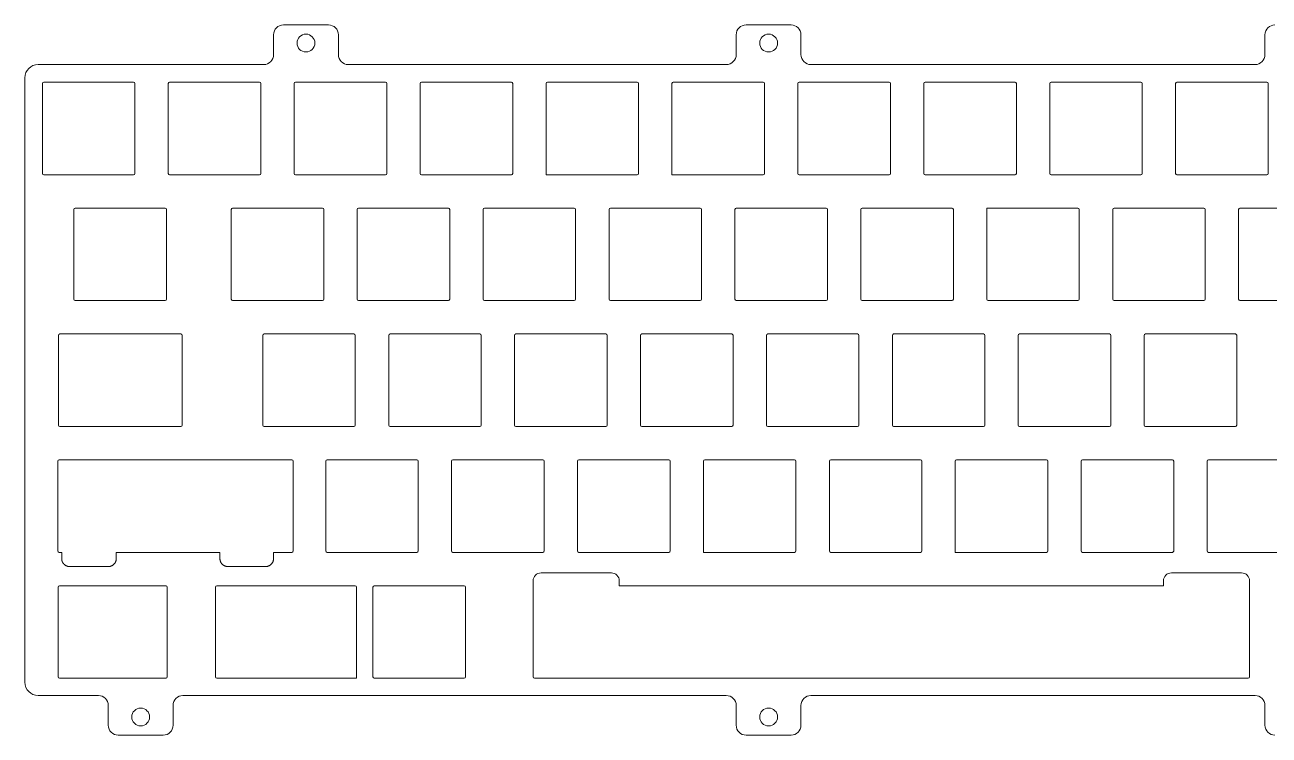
# Model space of a CAD drawing. Header units: millimetres. Extents: x 0 to 440, y 4 to 112.
# Drawn here: x 0 to 188.2, y 4.4 to 111.9 of the extents above; entities that cross this region are included whole.
import ezdxf

# ---------------------------------------------------------------- set-up
doc = ezdxf.new("R2010")
doc.units = ezdxf.units.MM
doc.layers.add('1', color=7, linetype='Continuous', lineweight=18)

msp = doc.modelspace()

# ---------------------------------------------------------------- linework, layer by layer
at = {"layer": '1', "linetype": 'Continuous', "lineweight": 5}
for p, q in [((45.93, 111.92), (39.13, 111.92)), ((45.93, 111.92), (39.13, 111.92)), ((39.13, 111.92), (39.13, 111.92)), ((45.93, 111.92), (45.93, 111.92)), ((115.92, 111.92), (109.12, 111.92)), ((115.92, 111.92), (109.12, 111.92)), ((109.12, 111.92), (109.12, 111.92)), ((115.92, 111.92), (115.92, 111.92)), ((37.63, 110.42), (37.63, 107.42)), ((37.63, 110.42), (37.63, 107.42)), ((37.63, 110.42), (37.63, 110.42)), ((47.43, 107.42), (47.43, 110.42)), ((47.43, 107.42), (47.43, 110.42)), ((47.43, 110.42), (47.43, 110.42)), ((107.62, 110.42), (107.62, 107.42)), ((107.62, 110.42), (107.62, 107.42)), ((107.62, 110.42), (107.62, 110.42)), ((117.42, 107.42), (117.42, 110.42)), ((117.42, 107.42), (117.42, 110.42)), ((117.42, 110.42), (117.42, 110.42)), ((187.62, 110.42), (187.62, 107.42)), ((187.62, 110.42), (187.62, 107.42)), ((187.62, 110.42), (187.62, 110.42)), ((37.63, 107.42), (37.63, 107.42)), ((47.43, 107.42), (47.43, 107.42)), ((107.62, 107.42), (107.62, 107.42)), ((117.42, 107.42), (117.42, 107.42)), ((187.62, 107.42), (187.62, 107.42)), ((36.13, 105.92), (2, 105.92)), ((36.13, 105.92), (2, 105.92)), ((2, 105.92), (2, 105.92)), ((36.13, 105.92), (36.13, 105.92)), ((106.12, 105.92), (48.93, 105.92)), ((106.12, 105.92), (48.93, 105.92)), ((48.93, 105.92), (48.93, 105.92)), ((106.12, 105.92), (106.12, 105.92)), ((186.12, 105.92), (118.92, 105.92)), ((186.12, 105.92), (118.92, 105.92)), ((118.92, 105.92), (118.92, 105.92)), ((186.12, 105.92), (186.12, 105.92)), ((0, 103.92), (0, 12.42)), ((0, 103.92), (0, 12.42)), ((0, 103.92), (0, 103.92)), ((2.65, 103.04), (2.65, 89.44)), ((2.65, 103.04), (2.65, 89.44)), ((2.65, 103.04), (2.65, 103.04)), ((2.85, 103.24), (2.85, 103.24)), ((16.45, 103.24), (16.45, 103.24)), ((16.65, 103.04), (16.65, 89.44)), ((16.65, 103.04), (16.65, 89.44)), ((16.65, 103.04), (16.65, 103.04)), ((21.7, 103.04), (21.7, 89.44)), ((21.7, 103.04), (21.7, 89.44)), ((21.7, 103.04), (21.7, 103.04)), ((21.9, 103.24), (21.9, 103.24)), ((35.5, 103.24), (35.5, 103.24)), ((35.7, 103.04), (35.7, 89.44)), ((35.7, 103.04), (35.7, 89.44)), ((35.7, 103.04), (35.7, 103.04)), ((40.75, 103.04), (40.75, 89.44)), ((40.75, 103.04), (40.75, 89.44)), ((40.75, 103.04), (40.75, 103.04)), ((40.95, 103.24), (40.95, 103.24)), ((54.55, 103.24), (54.55, 103.24)), ((54.75, 103.04), (54.75, 89.44)), ((54.75, 103.04), (54.75, 89.44)), ((54.75, 103.04), (54.75, 103.04)), ((59.8, 103.04), (59.8, 89.44)), ((59.8, 103.04), (59.8, 89.44)), ((59.8, 103.04), (59.8, 103.04)), ((60, 103.24), (60, 103.24)), ((73.6, 103.24), (73.6, 103.24)), ((73.8, 103.04), (73.8, 89.44)), ((73.8, 103.04), (73.8, 89.44)), ((73.8, 103.04), (73.8, 103.04)), ((78.85, 103.04), (78.85, 89.24)), ((78.85, 103.04), (78.85, 89.24)), ((78.85, 103.04), (78.85, 103.04)), ((79.05, 103.24), (79.05, 103.24)), ((92.65, 103.24), (92.65, 103.24)), ((92.85, 103.04), (92.85, 89.44)), ((92.85, 103.04), (92.85, 89.44)), ((92.85, 103.04), (92.85, 103.04)), ((97.9, 103.04), (97.9, 89.24)), ((97.9, 103.04), (97.9, 89.24)), ((97.9, 103.04), (97.9, 103.04)), ((98.1, 103.24), (98.1, 103.24)), ((111.7, 103.24), (111.7, 103.24)), ((111.9, 103.04), (111.9, 89.44)), ((111.9, 103.04), (111.9, 89.44)), ((111.9, 103.04), (111.9, 103.04)), ((116.95, 103.04), (116.95, 89.44)), ((116.95, 103.04), (116.95, 89.44)), ((116.95, 103.04), (116.95, 103.04)), ((117.15, 103.24), (117.15, 103.24)), ((130.75, 103.24), (130.75, 103.24)), ((130.95, 103.04), (130.95, 89.44)), ((130.95, 103.04), (130.95, 89.44)), ((130.95, 103.04), (130.95, 103.04)), ((136, 103.04), (136, 89.44)), ((136, 103.04), (136, 89.44)), ((136, 103.04), (136, 103.04)), ((136.2, 103.24), (136.2, 103.24)), ((149.8, 103.24), (149.8, 103.24)), ((150, 103.04), (150, 89.44)), ((150, 103.04), (150, 89.44)), ((150, 103.04), (150, 103.04)), ((155.05, 103.04), (155.05, 89.44)), ((155.05, 103.04), (155.05, 89.44)), ((155.05, 103.04), (155.05, 103.04)), ((155.25, 103.24), (155.25, 103.24)), ((168.85, 103.24), (168.85, 103.24)), ((169.05, 103.04), (169.05, 89.44)), ((169.05, 103.04), (169.05, 89.44)), ((169.05, 103.04), (169.05, 103.04)), ((174.1, 103.04), (174.1, 89.44)), ((174.1, 103.04), (174.1, 89.44)), ((174.1, 103.04), (174.1, 103.04)), ((174.3, 103.24), (174.3, 103.24)), ((187.9, 103.24), (187.9, 103.24)), ((188.1, 103.04), (188.1, 89.44)), ((188.1, 103.04), (188.1, 89.44)), ((188.1, 103.04), (188.1, 103.04)), ((2.65, 89.44), (2.65, 89.44)), ((2.85, 89.24), (2.85, 89.24)), ((16.45, 89.24), (16.45, 89.24)), ((16.65, 89.44), (16.65, 89.44)), ((21.7, 89.44), (21.7, 89.44)), ((21.9, 89.24), (21.9, 89.24)), ((35.5, 89.24), (35.5, 89.24)), ((35.7, 89.44), (35.7, 89.44)), ((40.75, 89.44), (40.75, 89.44)), ((40.95, 89.24), (40.95, 89.24)), ((54.55, 89.24), (54.55, 89.24)), ((54.75, 89.44), (54.75, 89.44)), ((59.8, 89.44), (59.8, 89.44)), ((60, 89.24), (60, 89.24)), ((73.6, 89.24), (73.6, 89.24)), ((73.8, 89.44), (73.8, 89.44)), ((78.85, 89.24), (78.85, 89.24)), ((92.65, 89.24), (92.65, 89.24)), ((92.85, 89.44), (92.85, 89.44)), ((97.9, 89.24), (97.9, 89.24)), ((111.7, 89.24), (111.7, 89.24)), ((111.9, 89.44), (111.9, 89.44)), ((116.95, 89.44), (116.95, 89.44)), ((117.15, 89.24), (117.15, 89.24)), ((130.75, 89.24), (130.75, 89.24)), ((130.95, 89.44), (130.95, 89.44)), ((136, 89.44), (136, 89.44)), ((136.2, 89.24), (136.2, 89.24)), ((149.8, 89.24), (149.8, 89.24)), ((150, 89.44), (150, 89.44)), ((155.05, 89.44), (155.05, 89.44)), ((155.25, 89.24), (155.25, 89.24)), ((168.85, 89.24), (168.85, 89.24)), ((169.05, 89.44), (169.05, 89.44)), ((174.1, 89.44), (174.1, 89.44)), ((174.3, 89.24), (174.3, 89.24)), ((187.9, 89.24), (187.9, 89.24)), ((188.1, 89.44), (188.1, 89.44)), ((7.41, 83.99), (7.41, 70.39)), ((7.41, 83.99), (7.41, 70.39)), ((7.41, 83.99), (7.41, 83.99)), ((7.61, 84.19), (7.61, 84.19)), ((21.21, 84.19), (21.21, 84.19)), ((21.41, 83.99), (21.41, 70.39)), ((21.41, 83.99), (21.41, 70.39)), ((21.41, 83.99), (21.41, 83.99)), ((31.23, 83.99), (31.23, 70.39)), ((31.23, 83.99), (31.23, 70.39)), ((31.23, 83.99), (31.23, 83.99)), ((31.43, 84.19), (31.43, 84.19)), ((45.02, 84.19), (45.02, 84.19)), ((45.22, 83.99), (45.22, 70.39)), ((45.22, 83.99), (45.22, 70.39)), ((45.22, 83.99), (45.22, 83.99)), ((50.28, 83.99), (50.28, 70.39)), ((50.28, 83.99), (50.28, 70.39)), ((50.28, 83.99), (50.28, 83.99)), ((50.48, 84.19), (50.48, 84.19)), ((64.07, 84.19), (64.07, 84.19)), ((64.27, 83.99), (64.27, 70.39)), ((64.27, 83.99), (64.27, 70.39)), ((64.27, 83.99), (64.27, 83.99)), ((69.33, 83.99), (69.33, 70.39)), ((69.33, 83.99), (69.33, 70.39)), ((69.33, 83.99), (69.33, 83.99)), ((69.53, 84.19), (69.53, 84.19)), ((83.12, 84.19), (83.12, 84.19)), ((83.32, 83.99), (83.32, 70.39)), ((83.32, 83.99), (83.32, 70.39)), ((83.32, 83.99), (83.32, 83.99)), ((88.38, 83.99), (88.38, 70.39)), ((88.38, 83.99), (88.38, 70.39)), ((88.38, 83.99), (88.38, 83.99)), ((88.58, 84.19), (88.58, 84.19)), ((102.17, 84.19), (102.17, 84.19)), ((102.37, 83.99), (102.37, 70.39)), ((102.37, 83.99), (102.37, 70.39)), ((102.37, 83.99), (102.37, 83.99)), ((107.43, 83.99), (107.43, 70.39)), ((107.43, 83.99), (107.43, 70.39)), ((107.43, 83.99), (107.43, 83.99)), ((107.63, 84.19), (107.63, 84.19)), ((121.22, 84.19), (121.22, 84.19)), ((121.42, 83.99), (121.42, 70.39)), ((121.42, 83.99), (121.42, 70.39)), ((121.42, 83.99), (121.42, 83.99)), ((126.48, 83.99), (126.48, 70.39)), ((126.48, 83.99), (126.48, 70.39)), ((126.48, 83.99), (126.48, 83.99)), ((126.68, 84.19), (126.68, 84.19)), ((140.27, 84.19), (140.27, 84.19)), ((140.47, 83.99), (140.47, 70.39)), ((140.47, 83.99), (140.47, 70.39)), ((140.47, 83.99), (140.47, 83.99)), ((145.53, 84.19), (145.53, 70.39)), ((145.53, 84.19), (145.53, 70.39)), ((145.53, 84.19), (145.53, 84.19)), ((159.32, 84.19), (159.32, 84.19)), ((159.52, 83.99), (159.52, 70.39)), ((159.52, 83.99), (159.52, 70.39)), ((159.52, 83.99), (159.52, 83.99)), ((164.58, 83.99), (164.58, 70.39)), ((164.58, 83.99), (164.58, 70.39)), ((164.58, 83.99), (164.58, 83.99)), ((164.78, 84.19), (164.78, 84.19)), ((178.37, 84.19), (178.37, 84.19)), ((178.57, 83.99), (178.57, 70.39)), ((178.57, 83.99), (178.57, 70.39)), ((178.57, 83.99), (178.57, 83.99)), ((183.63, 83.99), (183.63, 70.39)), ((183.63, 83.99), (183.63, 70.39)), ((183.63, 83.99), (183.63, 83.99)), ((183.83, 84.19), (183.83, 84.19)), ((7.41, 70.39), (7.41, 70.39)), ((7.61, 70.19), (7.61, 70.19)), ((21.21, 70.19), (21.21, 70.19)), ((21.41, 70.39), (21.41, 70.39)), ((31.23, 70.39), (31.23, 70.39)), ((31.43, 70.19), (31.43, 70.19)), ((45.02, 70.19), (45.02, 70.19)), ((45.22, 70.39), (45.22, 70.39)), ((50.28, 70.39), (50.28, 70.39)), ((50.48, 70.19), (50.48, 70.19)), ((64.07, 70.19), (64.07, 70.19)), ((64.27, 70.39), (64.27, 70.39)), ((69.33, 70.39), (69.33, 70.39)), ((69.53, 70.19), (69.53, 70.19)), ((83.12, 70.19), (83.12, 70.19)), ((83.32, 70.39), (83.32, 70.39)), ((88.38, 70.39), (88.38, 70.39)), ((88.58, 70.19), (88.58, 70.19)), ((102.17, 70.19), (102.17, 70.19)), ((102.37, 70.39), (102.37, 70.39)), ((107.43, 70.39), (107.43, 70.39)), ((107.63, 70.19), (107.63, 70.19)), ((121.22, 70.19), (121.22, 70.19)), ((121.42, 70.39), (121.42, 70.39)), ((126.48, 70.39), (126.48, 70.39)), ((126.68, 70.19), (126.68, 70.19)), ((140.27, 70.19), (140.27, 70.19)), ((140.47, 70.39), (140.47, 70.39)), ((145.53, 70.39), (145.53, 70.39)), ((145.73, 70.19), (145.73, 70.19)), ((159.32, 70.19), (159.32, 70.19)), ((159.52, 70.39), (159.52, 70.39)), ((164.58, 70.39), (164.58, 70.39)), ((164.78, 70.19), (164.78, 70.19)), ((178.37, 70.19), (178.37, 70.19)), ((178.57, 70.39), (178.57, 70.39)), ((183.63, 70.39), (183.63, 70.39)), ((183.83, 70.19), (183.83, 70.19)), ((5.07, 64.94), (5.07, 51.34)), ((5.07, 64.94), (5.07, 51.34)), ((5.07, 64.94), (5.07, 64.94)), ((5.27, 65.14), (5.27, 65.14)), ((23.59, 65.14), (23.59, 65.14)), ((23.79, 64.94), (23.79, 51.34)), ((23.79, 64.94), (23.79, 51.34)), ((23.79, 64.94), (23.79, 64.94)), ((35.99, 64.94), (35.99, 51.34)), ((35.99, 64.94), (35.99, 51.34)), ((35.99, 64.94), (35.99, 64.94)), ((36.19, 65.14), (36.19, 65.14)), ((49.79, 65.14), (49.79, 65.14)), ((49.99, 64.94), (49.99, 51.34)), ((49.99, 64.94), (49.99, 51.34)), ((49.99, 64.94), (49.99, 64.94)), ((55.04, 64.94), (55.04, 51.34)), ((55.04, 64.94), (55.04, 51.34)), ((55.04, 64.94), (55.04, 64.94)), ((55.24, 65.14), (55.24, 65.14)), ((68.84, 65.14), (68.84, 65.14)), ((69.04, 64.94), (69.04, 51.34)), ((69.04, 64.94), (69.04, 51.34)), ((69.04, 64.94), (69.04, 64.94)), ((74.09, 64.94), (74.09, 51.34)), ((74.09, 64.94), (74.09, 51.34)), ((74.09, 64.94), (74.09, 64.94)), ((74.29, 65.14), (74.29, 65.14)), ((87.89, 65.14), (87.89, 65.14)), ((88.09, 64.94), (88.09, 51.34)), ((88.09, 64.94), (88.09, 51.34)), ((88.09, 64.94), (88.09, 64.94)), ((93.14, 64.94), (93.14, 51.34)), ((93.14, 64.94), (93.14, 51.34)), ((93.14, 64.94), (93.14, 64.94)), ((93.34, 65.14), (93.34, 65.14)), ((106.94, 65.14), (106.94, 65.14)), ((107.14, 64.94), (107.14, 51.34)), ((107.14, 64.94), (107.14, 51.34)), ((107.14, 64.94), (107.14, 64.94)), ((112.19, 64.94), (112.19, 51.34)), ((112.19, 64.94), (112.19, 51.34)), ((112.19, 64.94), (112.19, 64.94)), ((112.39, 65.14), (112.39, 65.14)), ((125.99, 65.14), (125.99, 65.14)), ((126.19, 64.94), (126.19, 51.34)), ((126.19, 64.94), (126.19, 51.34)), ((126.19, 64.94), (126.19, 64.94)), ((131.24, 64.94), (131.24, 51.34)), ((131.24, 64.94), (131.24, 51.34)), ((131.24, 64.94), (131.24, 64.94)), ((131.44, 65.14), (131.44, 65.14)), ((145.04, 65.14), (145.04, 65.14)), ((145.24, 64.94), (145.24, 51.34)), ((145.24, 64.94), (145.24, 51.34)), ((145.24, 64.94), (145.24, 64.94)), ((150.29, 64.94), (150.29, 51.34)), ((150.29, 64.94), (150.29, 51.34)), ((150.29, 64.94), (150.29, 64.94)), ((150.49, 65.14), (150.49, 65.14)), ((164.09, 65.14), (164.09, 65.14)), ((164.29, 64.94), (164.29, 51.34)), ((164.29, 64.94), (164.29, 51.34)), ((164.29, 64.94), (164.29, 64.94)), ((169.34, 64.94), (169.34, 51.34)), ((169.34, 64.94), (169.34, 51.34)), ((169.34, 64.94), (169.34, 64.94)), ((169.54, 65.14), (169.54, 65.14)), ((183.14, 65.14), (183.14, 65.14)), ((183.34, 64.94), (183.34, 51.34)), ((183.34, 64.94), (183.34, 51.34)), ((183.34, 64.94), (183.34, 64.94)), ((5.07, 51.34), (5.07, 51.34)), ((5.27, 51.14), (5.27, 51.14)), ((23.59, 51.14), (23.59, 51.14)), ((23.79, 51.34), (23.79, 51.34)), ((35.99, 51.34), (35.99, 51.34)), ((36.19, 51.14), (36.19, 51.14)), ((49.79, 51.14), (49.79, 51.14)), ((49.99, 51.34), (49.99, 51.34)), ((55.04, 51.34), (55.04, 51.34)), ((55.24, 51.14), (55.24, 51.14)), ((68.84, 51.14), (68.84, 51.14)), ((69.04, 51.34), (69.04, 51.34)), ((74.09, 51.34), (74.09, 51.34)), ((74.29, 51.14), (74.29, 51.14)), ((87.89, 51.14), (87.89, 51.14)), ((88.09, 51.34), (88.09, 51.34)), ((93.14, 51.34), (93.14, 51.34)), ((93.34, 51.14), (93.34, 51.14)), ((106.94, 51.14), (106.94, 51.14)), ((107.14, 51.34), (107.14, 51.34)), ((112.19, 51.34), (112.19, 51.34)), ((112.39, 51.14), (112.39, 51.14)), ((125.99, 51.14), (125.99, 51.14)), ((126.19, 51.34), (126.19, 51.34)), ((131.24, 51.34), (131.24, 51.34)), ((131.44, 51.14), (131.44, 51.14)), ((145.04, 51.14), (145.04, 51.14)), ((145.24, 51.34), (145.24, 51.34)), ((150.29, 51.34), (150.29, 51.34)), ((150.49, 51.14), (150.49, 51.14)), ((164.09, 51.14), (164.09, 51.14)), ((164.29, 51.34), (164.29, 51.34)), ((169.34, 51.34), (169.34, 51.34)), ((169.54, 51.14), (169.54, 51.14)), ((183.14, 51.14), (183.14, 51.14)), ((183.34, 51.34), (183.34, 51.34)), ((5, 45.89), (5, 32.29)), ((5, 45.89), (5, 32.29)), ((5, 45.89), (5, 45.89)), ((5.2, 46.09), (5.2, 46.09)), ((40.39, 46.09), (40.39, 46.09)), ((40.59, 45.89), (40.59, 32.29)), ((40.59, 45.89), (40.59, 32.29)), ((40.59, 45.89), (40.59, 45.89)), ((45.51, 45.89), (45.51, 32.29)), ((45.51, 45.89), (45.51, 32.29)), ((45.51, 45.89), (45.51, 45.89)), ((45.71, 46.09), (45.71, 46.09)), ((59.31, 46.09), (59.31, 46.09)), ((59.51, 45.89), (59.51, 32.29)), ((59.51, 45.89), (59.51, 32.29)), ((59.51, 45.89), (59.51, 45.89)), ((64.56, 45.89), (64.56, 32.29)), ((64.56, 45.89), (64.56, 32.29)), ((64.56, 45.89), (64.56, 45.89)), ((64.76, 46.09), (64.76, 46.09)), ((78.36, 46.09), (78.36, 46.09)), ((78.56, 45.89), (78.56, 32.29)), ((78.56, 45.89), (78.56, 32.29)), ((78.56, 45.89), (78.56, 45.89)), ((83.61, 45.89), (83.61, 32.29)), ((83.61, 45.89), (83.61, 32.29)), ((83.61, 45.89), (83.61, 45.89)), ((83.81, 46.09), (83.81, 46.09)), ((97.41, 46.09), (97.41, 46.09)), ((97.61, 45.89), (97.61, 32.29)), ((97.61, 45.89), (97.61, 32.29)), ((97.61, 45.89), (97.61, 45.89)), ((102.66, 45.89), (102.66, 32.09)), ((102.66, 45.89), (102.66, 32.09)), ((102.66, 45.89), (102.66, 45.89)), ((102.86, 46.09), (102.86, 46.09)), ((116.46, 46.09), (116.46, 46.09)), ((116.66, 45.89), (116.66, 32.29)), ((116.66, 45.89), (116.66, 32.29)), ((116.66, 45.89), (116.66, 45.89)), ((121.71, 45.89), (121.71, 32.29)), ((121.71, 45.89), (121.71, 32.29)), ((121.71, 45.89), (121.71, 45.89)), ((121.91, 46.09), (121.91, 46.09)), ((135.51, 46.09), (135.51, 46.09)), ((135.71, 45.89), (135.71, 32.29)), ((135.71, 45.89), (135.71, 32.29)), ((135.71, 45.89), (135.71, 45.89)), ((140.76, 45.89), (140.76, 32.09)), ((140.76, 45.89), (140.76, 32.09)), ((140.76, 45.89), (140.76, 45.89)), ((140.96, 46.09), (140.96, 46.09)), ((154.56, 46.09), (154.56, 46.09)), ((154.76, 45.89), (154.76, 32.29)), ((154.76, 45.89), (154.76, 32.29)), ((154.76, 45.89), (154.76, 45.89)), ((159.81, 45.89), (159.81, 32.29)), ((159.81, 45.89), (159.81, 32.29)), ((159.81, 45.89), (159.81, 45.89)), ((160.01, 46.09), (160.01, 46.09)), ((173.61, 46.09), (173.61, 46.09)), ((173.81, 45.89), (173.81, 32.29)), ((173.81, 45.89), (173.81, 32.29)), ((173.81, 45.89), (173.81, 45.89)), ((178.86, 45.89), (178.86, 32.29)), ((178.86, 45.89), (178.86, 32.29)), ((178.86, 45.89), (178.86, 45.89)), ((179.06, 46.09), (179.06, 46.09)), ((5, 32.29), (5, 32.29)), ((5.2, 32.09), (5.2, 32.09)), ((5.57, 32.09), (5.57, 32.09)), ((13.83, 32.09), (13.83, 32.09)), ((29.51, 32.09), (29.51, 32.09)), ((37.62, 32.09), (37.62, 32.09)), ((40.39, 32.09), (40.39, 32.09)), ((40.59, 32.29), (40.59, 32.29)), ((45.51, 32.29), (45.51, 32.29)), ((45.71, 32.09), (45.71, 32.09)), ((59.31, 32.09), (59.31, 32.09)), ((59.51, 32.29), (59.51, 32.29)), ((64.56, 32.29), (64.56, 32.29)), ((64.76, 32.09), (64.76, 32.09)), ((78.36, 32.09), (78.36, 32.09)), ((78.56, 32.29), (78.56, 32.29)), ((83.61, 32.29), (83.61, 32.29)), ((83.81, 32.09), (83.81, 32.09)), ((97.41, 32.09), (97.41, 32.09)), ((97.61, 32.29), (97.61, 32.29)), ((102.66, 32.09), (102.66, 32.09)), ((116.46, 32.09), (116.46, 32.09)), ((116.66, 32.29), (116.66, 32.29)), ((121.71, 32.29), (121.71, 32.29)), ((121.91, 32.09), (121.91, 32.09)), ((135.51, 32.09), (135.51, 32.09)), ((135.71, 32.29), (135.71, 32.29)), ((140.76, 32.09), (140.76, 32.09)), ((154.56, 32.09), (154.56, 32.09)), ((154.76, 32.29), (154.76, 32.29)), ((159.81, 32.29), (159.81, 32.29)), ((160.01, 32.09), (160.01, 32.09)), ((173.61, 32.09), (173.61, 32.09)), ((173.81, 32.29), (173.81, 32.29)), ((178.86, 32.29), (178.86, 32.29)), ((179.06, 32.09), (179.06, 32.09)), ((88.73, 28.97), (78.09, 28.97)), ((88.73, 28.97), (78.09, 28.97)), ((78.09, 28.97), (78.09, 28.97)), ((88.73, 28.97), (88.73, 28.97)), ((184.09, 28.97), (173.45, 28.97)), ((184.09, 28.97), (173.45, 28.97)), ((173.45, 28.97), (173.45, 28.97)), ((184.09, 28.97), (184.09, 28.97)), ((5.03, 26.84), (5.03, 13.24)), ((5.03, 26.84), (5.03, 13.24)), ((5.03, 26.84), (5.03, 26.84)), ((5.23, 27.04), (5.23, 27.04)), ((21.35, 27.04), (21.35, 27.04)), ((21.55, 26.84), (21.55, 13.24)), ((21.55, 26.84), (21.55, 13.24)), ((21.55, 26.84), (21.55, 26.84)), ((28.84, 26.84), (28.84, 13.24)), ((28.84, 26.84), (28.84, 13.24)), ((28.84, 26.84), (28.84, 26.84)), ((29.04, 27.04), (29.04, 27.04)), ((49.98, 27.04), (49.98, 27.04)), ((50.18, 26.84), (50.18, 13.04)), ((50.18, 26.84), (50.18, 13.04)), ((50.18, 26.84), (50.18, 26.84)), ((52.66, 26.84), (52.66, 13.24)), ((52.66, 26.84), (52.66, 13.24)), ((52.66, 26.84), (52.66, 26.84)), ((66.46, 27.04), (52.86, 27.04)), ((52.86, 27.04), (52.86, 27.04)), ((66.46, 27.04), (52.86, 27.04)), ((66.46, 27.04), (66.46, 27.04)), ((66.66, 13.24), (66.66, 26.84)), ((66.66, 26.84), (66.66, 26.84)), ((66.66, 13.24), (66.66, 26.84)), ((76.89, 27.77), (76.89, 27.77)), ((76.89, 27.77), (76.89, 13.24)), ((76.89, 27.77), (76.89, 13.24)), ((89.93, 27.04), (89.93, 27.77)), ((89.93, 27.77), (89.93, 27.77)), ((89.93, 27.04), (89.93, 27.77)), ((89.93, 27.04), (89.93, 27.04)), ((172.25, 27.04), (89.93, 27.04)), ((172.25, 27.04), (89.93, 27.04)), ((172.25, 27.77), (172.25, 27.04)), ((172.25, 27.77), (172.25, 27.04)), ((172.25, 27.77), (172.25, 27.77)), ((172.25, 27.04), (172.25, 27.04)), ((185.29, 27.77), (185.29, 27.77)), ((185.29, 13.24), (185.29, 27.77)), ((185.29, 13.24), (185.29, 27.77)), ((5.03, 13.24), (5.03, 13.24)), ((21.55, 13.24), (21.55, 13.24)), ((28.84, 13.24), (28.84, 13.24)), ((52.66, 13.24), (52.66, 13.24)), ((66.66, 13.24), (66.66, 13.24)), ((76.89, 13.24), (76.89, 13.24)), ((185.29, 13.24), (185.29, 13.24)), ((0, 12.42), (0, 12.42)), ((5.23, 13.04), (5.23, 13.04)), ((21.35, 13.04), (21.35, 13.04)), ((29.04, 13.04), (29.04, 13.04)), ((50.18, 13.04), (50.18, 13.04)), ((52.86, 13.04), (66.46, 13.04)), ((52.86, 13.04), (66.46, 13.04)), ((52.86, 13.04), (52.86, 13.04)), ((66.46, 13.04), (66.46, 13.04)), ((77.09, 13.04), (185.09, 13.04)), ((77.09, 13.04), (185.09, 13.04)), ((77.09, 13.04), (77.09, 13.04)), ((185.09, 13.04), (185.09, 13.04)), ((2, 10.42), (11.12, 10.42)), ((2, 10.42), (11.12, 10.42)), ((2, 10.42), (2, 10.42)), ((11.12, 10.42), (11.12, 10.42)), ((23.92, 10.42), (106.12, 10.42)), ((23.92, 10.42), (106.12, 10.42)), ((23.92, 10.42), (23.92, 10.42)), ((106.12, 10.42), (106.12, 10.42)), ((118.92, 10.42), (186.12, 10.42)), ((118.92, 10.42), (186.12, 10.42)), ((118.92, 10.42), (118.92, 10.42)), ((186.12, 10.42), (186.12, 10.42)), ((12.62, 8.92), (12.62, 5.92)), ((12.62, 8.92), (12.62, 5.92)), ((12.62, 8.92), (12.62, 8.92)), ((22.42, 5.92), (22.42, 8.92)), ((22.42, 5.92), (22.42, 8.92)), ((22.42, 8.92), (22.42, 8.92)), ((107.62, 8.92), (107.62, 5.92)), ((107.62, 8.92), (107.62, 5.92)), ((107.62, 8.92), (107.62, 8.92)), ((117.42, 5.92), (117.42, 8.92)), ((117.42, 5.92), (117.42, 8.92)), ((117.42, 8.92), (117.42, 8.92)), ((187.62, 8.92), (187.62, 5.92)), ((187.62, 8.92), (187.62, 5.92)), ((187.62, 8.92), (187.62, 8.92)), ((12.62, 5.92), (12.62, 5.92)), ((22.42, 5.92), (22.42, 5.92)), ((107.62, 5.92), (107.62, 5.92)), ((117.42, 5.92), (117.42, 5.92)), ((187.62, 5.92), (187.62, 5.92)), ((14.12, 4.42), (20.92, 4.42)), ((14.12, 4.42), (20.92, 4.42)), ((14.12, 4.42), (14.12, 4.42)), ((20.92, 4.42), (20.92, 4.42)), ((109.12, 4.42), (115.92, 4.42)), ((109.12, 4.42), (115.92, 4.42)), ((109.12, 4.42), (109.12, 4.42)), ((115.92, 4.42), (115.92, 4.42))]:
    msp.add_line(p, q, dxfattribs=at)
for centre in [(42.52, 109.17), (42.52, 109.17), (112.52, 109.17), (112.52, 109.17), (17.52, 7.17), (17.52, 7.17), (112.52, 7.17), (112.52, 7.17)]:
    msp.add_circle(centre, 1.35, dxfattribs=at)
for centre, radius, start, end in [((39.13, 110.42), 1.5, 90, 180), ((39.13, 110.42), 1.5, 90, 180), ((45.93, 110.42), 1.5, 360, 90), ((45.93, 110.42), 1.5, 360, 90), ((109.12, 110.42), 1.5, 90, 180), ((109.12, 110.42), 1.5, 90, 180), ((115.92, 110.42), 1.5, 0, 90), ((115.92, 110.42), 1.5, 0, 90), ((189.12, 110.42), 1.5, 90, 180), ((189.12, 110.42), 1.5, 90, 180), ((36.13, 107.42), 1.5, 270, 360), ((36.13, 107.42), 1.5, 270, 360), ((48.93, 107.42), 1.5, 180, 270), ((48.93, 107.42), 1.5, 180, 270), ((106.12, 107.42), 1.5, 270, 360), ((106.12, 107.42), 1.5, 270, 360), ((118.92, 107.42), 1.5, 180, 270), ((118.92, 107.42), 1.5, 180, 270), ((186.12, 107.42), 1.5, 270, 0), ((186.12, 107.42), 1.5, 270, 0), ((2, 103.92), 2, 90, 180), ((2, 103.92), 2, 90, 180), ((2.85, 103.04), 0.2, 90, 180), ((2.85, 103.04), 0.2, 90, 180), ((16.45, 103.04), 0.2, 0, 90), ((16.45, 103.04), 0.2, 0, 90), ((21.9, 103.04), 0.2, 90, 180), ((21.9, 103.04), 0.2, 90, 180), ((35.5, 103.04), 0.2, 0, 90), ((35.5, 103.04), 0.2, 0, 90), ((40.95, 103.04), 0.2, 90, 180), ((40.95, 103.04), 0.2, 90, 180), ((54.55, 103.04), 0.2, 360, 90), ((54.55, 103.04), 0.2, 360, 90), ((60, 103.04), 0.2, 90, 180), ((60, 103.04), 0.2, 90, 180), ((73.6, 103.04), 0.2, 0, 90), ((73.6, 103.04), 0.2, 0, 90), ((79.05, 103.04), 0.2, 90, 180), ((79.05, 103.04), 0.2, 90, 180), ((92.65, 103.04), 0.2, 360, 90), ((92.65, 103.04), 0.2, 360, 90), ((98.1, 103.04), 0.2, 90, 180), ((98.1, 103.04), 0.2, 90, 180), ((111.7, 103.04), 0.2, 360, 90), ((111.7, 103.04), 0.2, 360, 90), ((117.15, 103.04), 0.2, 90, 180), ((117.15, 103.04), 0.2, 90, 180), ((130.75, 103.04), 0.2, 0, 90), ((130.75, 103.04), 0.2, 0, 90), ((136.2, 103.04), 0.2, 90, 180), ((136.2, 103.04), 0.2, 90, 180), ((149.8, 103.04), 0.2, 0, 90), ((149.8, 103.04), 0.2, 0, 90), ((155.25, 103.04), 0.2, 90, 180), ((155.25, 103.04), 0.2, 90, 180), ((168.85, 103.04), 0.2, 360, 90), ((168.85, 103.04), 0.2, 360, 90), ((174.3, 103.04), 0.2, 90, 180), ((174.3, 103.04), 0.2, 90, 180), ((187.9, 103.04), 0.2, 0, 90), ((187.9, 103.04), 0.2, 0, 90), ((2.85, 89.44), 0.2, 180, 270), ((2.85, 89.44), 0.2, 180, 270), ((16.45, 89.44), 0.2, 270, 360), ((16.45, 89.44), 0.2, 270, 360), ((21.9, 89.44), 0.2, 180, 270), ((21.9, 89.44), 0.2, 180, 270), ((35.5, 89.44), 0.2, 270, 360), ((35.5, 89.44), 0.2, 270, 360), ((40.95, 89.44), 0.2, 180, 270), ((40.95, 89.44), 0.2, 180, 270), ((54.55, 89.44), 0.2, 270, 0), ((54.55, 89.44), 0.2, 270, 0), ((60, 89.44), 0.2, 180, 270), ((60, 89.44), 0.2, 180, 270), ((73.6, 89.44), 0.2, 270, 360), ((73.6, 89.44), 0.2, 270, 360), ((92.65, 89.44), 0.2, 270, 360), ((92.65, 89.44), 0.2, 270, 360), ((111.7, 89.44), 0.2, 270, 360), ((111.7, 89.44), 0.2, 270, 360), ((117.15, 89.44), 0.2, 180, 270), ((117.15, 89.44), 0.2, 180, 270), ((130.75, 89.44), 0.2, 270, 0), ((130.75, 89.44), 0.2, 270, 0), ((136.2, 89.44), 0.2, 180, 270), ((136.2, 89.44), 0.2, 180, 270), ((149.8, 89.44), 0.2, 270, 0), ((149.8, 89.44), 0.2, 270, 0), ((155.25, 89.44), 0.2, 180, 270), ((155.25, 89.44), 0.2, 180, 270), ((168.85, 89.44), 0.2, 270, 360), ((168.85, 89.44), 0.2, 270, 360), ((174.3, 89.44), 0.2, 180, 270), ((174.3, 89.44), 0.2, 180, 270), ((187.9, 89.44), 0.2, 270, 0), ((187.9, 89.44), 0.2, 270, 0), ((7.61, 83.99), 0.2, 90, 180), ((7.61, 83.99), 0.2, 90, 180), ((21.21, 83.99), 0.2, 0, 90), ((21.21, 83.99), 0.2, 0, 90), ((31.43, 83.99), 0.2, 90, 180), ((31.43, 83.99), 0.2, 90, 180), ((45.02, 83.99), 0.2, 0, 90), ((45.02, 83.99), 0.2, 0, 90), ((50.48, 83.99), 0.2, 90, 180), ((50.48, 83.99), 0.2, 90, 180), ((64.07, 83.99), 0.2, 0, 90), ((64.07, 83.99), 0.2, 0, 90), ((69.53, 83.99), 0.2, 90, 180), ((69.53, 83.99), 0.2, 90, 180), ((83.12, 83.99), 0.2, 0, 90), ((83.12, 83.99), 0.2, 0, 90), ((88.58, 83.99), 0.2, 90, 180), ((88.58, 83.99), 0.2, 90, 180), ((102.17, 83.99), 0.2, 0, 90), ((102.17, 83.99), 0.2, 0, 90), ((107.63, 83.99), 0.2, 90, 180), ((107.63, 83.99), 0.2, 90, 180), ((121.22, 83.99), 0.2, 0, 90), ((121.22, 83.99), 0.2, 0, 90), ((126.68, 83.99), 0.2, 90, 180), ((126.68, 83.99), 0.2, 90, 180), ((140.27, 83.99), 0.2, 0, 90), ((140.27, 83.99), 0.2, 0, 90), ((159.32, 83.99), 0.2, 360, 90), ((159.32, 83.99), 0.2, 360, 90), ((164.78, 83.99), 0.2, 90, 180), ((164.78, 83.99), 0.2, 90, 180), ((178.37, 83.99), 0.2, 0, 90), ((178.37, 83.99), 0.2, 0, 90), ((183.83, 83.99), 0.2, 90, 180), ((183.83, 83.99), 0.2, 90, 180), ((7.61, 70.39), 0.2, 180, 270), ((7.61, 70.39), 0.2, 180, 270), ((21.21, 70.39), 0.2, 270, 360), ((21.21, 70.39), 0.2, 270, 360), ((31.43, 70.39), 0.2, 180, 270), ((31.43, 70.39), 0.2, 180, 270), ((45.02, 70.39), 0.2, 270, 360), ((45.02, 70.39), 0.2, 270, 360), ((50.48, 70.39), 0.2, 180, 270), ((50.48, 70.39), 0.2, 180, 270), ((64.07, 70.39), 0.2, 270, 360), ((64.07, 70.39), 0.2, 270, 360), ((69.53, 70.39), 0.2, 180, 270), ((69.53, 70.39), 0.2, 180, 270), ((83.12, 70.39), 0.2, 270, 0), ((83.12, 70.39), 0.2, 270, 0), ((88.58, 70.39), 0.2, 180, 270), ((88.58, 70.39), 0.2, 180, 270), ((102.17, 70.39), 0.2, 270, 360), ((102.17, 70.39), 0.2, 270, 360), ((107.63, 70.39), 0.2, 180, 270), ((107.63, 70.39), 0.2, 180, 270), ((121.22, 70.39), 0.2, 270, 360), ((121.22, 70.39), 0.2, 270, 360), ((126.68, 70.39), 0.2, 180, 270), ((126.68, 70.39), 0.2, 180, 270), ((140.27, 70.39), 0.2, 270, 0), ((140.27, 70.39), 0.2, 270, 0), ((145.73, 70.39), 0.2, 180, 270), ((145.73, 70.39), 0.2, 180, 270), ((159.32, 70.39), 0.2, 270, 0), ((159.32, 70.39), 0.2, 270, 0), ((164.78, 70.39), 0.2, 180, 270), ((164.78, 70.39), 0.2, 180, 270), ((178.37, 70.39), 0.2, 270, 0), ((178.37, 70.39), 0.2, 270, 0), ((183.83, 70.39), 0.2, 180, 270), ((183.83, 70.39), 0.2, 180, 270), ((5.27, 64.94), 0.2, 90, 180), ((5.27, 64.94), 0.2, 90, 180), ((23.59, 64.94), 0.2, 0, 90), ((23.59, 64.94), 0.2, 0, 90), ((36.19, 64.94), 0.2, 90, 180), ((36.19, 64.94), 0.2, 90, 180), ((49.79, 64.94), 0.2, 0, 90), ((49.79, 64.94), 0.2, 0, 90), ((55.24, 64.94), 0.2, 90, 180), ((55.24, 64.94), 0.2, 90, 180), ((68.84, 64.94), 0.2, 0, 90), ((68.84, 64.94), 0.2, 0, 90), ((74.29, 64.94), 0.2, 90, 180), ((74.29, 64.94), 0.2, 90, 180), ((87.89, 64.94), 0.2, 0, 90), ((87.89, 64.94), 0.2, 0, 90), ((93.34, 64.94), 0.2, 90, 180), ((93.34, 64.94), 0.2, 90, 180), ((106.94, 64.94), 0.2, 0, 90), ((106.94, 64.94), 0.2, 0, 90), ((112.39, 64.94), 0.2, 90, 180), ((112.39, 64.94), 0.2, 90, 180), ((125.99, 64.94), 0.2, 360, 90), ((125.99, 64.94), 0.2, 360, 90), ((131.44, 64.94), 0.2, 90, 180), ((131.44, 64.94), 0.2, 90, 180), ((145.04, 64.94), 0.2, 0, 90), ((145.04, 64.94), 0.2, 0, 90), ((150.49, 64.94), 0.2, 90, 180), ((150.49, 64.94), 0.2, 90, 180), ((164.09, 64.94), 0.2, 0, 90), ((164.09, 64.94), 0.2, 0, 90), ((169.54, 64.94), 0.2, 90, 180), ((169.54, 64.94), 0.2, 90, 180), ((183.14, 64.94), 0.2, 0, 90), ((183.14, 64.94), 0.2, 0, 90), ((5.27, 51.34), 0.2, 180, 270), ((5.27, 51.34), 0.2, 180, 270), ((23.59, 51.34), 0.2, 270, 360), ((23.59, 51.34), 0.2, 270, 360), ((36.19, 51.34), 0.2, 180, 270), ((36.19, 51.34), 0.2, 180, 270), ((49.79, 51.34), 0.2, 270, 0), ((49.79, 51.34), 0.2, 270, 0), ((55.24, 51.34), 0.2, 180, 270), ((55.24, 51.34), 0.2, 180, 270), ((68.84, 51.34), 0.2, 270, 0), ((68.84, 51.34), 0.2, 270, 0), ((74.29, 51.34), 0.2, 180, 270), ((74.29, 51.34), 0.2, 180, 270), ((87.89, 51.34), 0.2, 270, 360), ((87.89, 51.34), 0.2, 270, 360), ((93.34, 51.34), 0.2, 180, 270), ((93.34, 51.34), 0.2, 180, 270), ((106.94, 51.34), 0.2, 270, 360), ((106.94, 51.34), 0.2, 270, 360), ((112.39, 51.34), 0.2, 180, 270), ((112.39, 51.34), 0.2, 180, 270), ((125.99, 51.34), 0.2, 270, 0), ((125.99, 51.34), 0.2, 270, 0), ((131.44, 51.34), 0.2, 180, 270), ((131.44, 51.34), 0.2, 180, 270), ((145.04, 51.34), 0.2, 270, 0), ((145.04, 51.34), 0.2, 270, 0), ((150.49, 51.34), 0.2, 180, 270), ((150.49, 51.34), 0.2, 180, 270), ((164.09, 51.34), 0.2, 270, 360), ((164.09, 51.34), 0.2, 270, 360), ((169.54, 51.34), 0.2, 180, 270), ((169.54, 51.34), 0.2, 180, 270), ((183.14, 51.34), 0.2, 270, 0), ((183.14, 51.34), 0.2, 270, 0), ((5.2, 45.89), 0.2, 90, 180), ((5.2, 45.89), 0.2, 90, 180), ((40.39, 45.89), 0.2, 360, 90), ((40.39, 45.89), 0.2, 360, 90), ((45.71, 45.89), 0.2, 90, 180), ((45.71, 45.89), 0.2, 90, 180), ((59.31, 45.89), 0.2, 0, 90), ((59.31, 45.89), 0.2, 0, 90), ((64.76, 45.89), 0.2, 90, 180), ((64.76, 45.89), 0.2, 90, 180), ((78.36, 45.89), 0.2, 360, 90), ((78.36, 45.89), 0.2, 360, 90), ((83.81, 45.89), 0.2, 90, 180), ((83.81, 45.89), 0.2, 90, 180), ((97.41, 45.89), 0.2, 0, 90), ((97.41, 45.89), 0.2, 0, 90), ((102.86, 45.89), 0.2, 90, 180), ((102.86, 45.89), 0.2, 90, 180), ((116.46, 45.89), 0.2, 0, 90), ((116.46, 45.89), 0.2, 0, 90), ((121.91, 45.89), 0.2, 90, 180), ((121.91, 45.89), 0.2, 90, 180), ((135.51, 45.89), 0.2, 0, 90), ((135.51, 45.89), 0.2, 0, 90), ((140.96, 45.89), 0.2, 90, 180), ((140.96, 45.89), 0.2, 90, 180), ((154.56, 45.89), 0.2, 0, 90), ((154.56, 45.89), 0.2, 0, 90), ((160.01, 45.89), 0.2, 90, 180), ((160.01, 45.89), 0.2, 90, 180), ((173.61, 45.89), 0.2, 0, 90), ((173.61, 45.89), 0.2, 0, 90), ((179.06, 45.89), 0.2, 90, 180), ((179.06, 45.89), 0.2, 90, 180), ((5.2, 32.29), 0.2, 180, 270), ((5.2, 32.29), 0.2, 180, 270), ((40.39, 32.29), 0.2, 270, 360), ((40.39, 32.29), 0.2, 270, 360), ((45.71, 32.29), 0.2, 180, 270), ((45.71, 32.29), 0.2, 180, 270), ((59.31, 32.29), 0.2, 270, 360), ((59.31, 32.29), 0.2, 270, 360), ((64.76, 32.29), 0.2, 180, 270), ((64.76, 32.29), 0.2, 180, 270), ((78.36, 32.29), 0.2, 270, 360), ((78.36, 32.29), 0.2, 270, 360), ((83.81, 32.29), 0.2, 180, 270), ((83.81, 32.29), 0.2, 180, 270), ((97.41, 32.29), 0.2, 270, 360), ((97.41, 32.29), 0.2, 270, 360), ((116.46, 32.29), 0.2, 270, 360), ((116.46, 32.29), 0.2, 270, 360), ((121.91, 32.29), 0.2, 180, 270), ((121.91, 32.29), 0.2, 180, 270), ((135.51, 32.29), 0.2, 270, 0), ((135.51, 32.29), 0.2, 270, 0), ((154.56, 32.29), 0.2, 270, 360), ((154.56, 32.29), 0.2, 270, 360), ((160.01, 32.29), 0.2, 180, 270), ((160.01, 32.29), 0.2, 180, 270), ((173.61, 32.29), 0.2, 270, 360), ((173.61, 32.29), 0.2, 270, 360), ((179.06, 32.29), 0.2, 180, 270), ((179.06, 32.29), 0.2, 180, 270), ((78.09, 27.77), 1.2, 90, 180), ((78.09, 27.77), 1.2, 90, 180), ((88.73, 27.77), 1.2, 0, 90), ((88.73, 27.77), 1.2, 0, 90), ((173.45, 27.77), 1.2, 90, 180), ((173.45, 27.77), 1.2, 90, 180), ((184.09, 27.77), 1.2, 0, 90), ((184.09, 27.77), 1.2, 0, 90), ((5.23, 26.84), 0.2, 90, 180), ((5.23, 26.84), 0.2, 90, 180), ((21.35, 26.84), 0.2, 0, 90), ((21.35, 26.84), 0.2, 0, 90), ((29.04, 26.84), 0.2, 90, 180), ((29.04, 26.84), 0.2, 90, 180), ((49.98, 26.84), 0.2, 0, 90), ((49.98, 26.84), 0.2, 0, 90), ((52.86, 26.84), 0.2, 90, 180), ((52.86, 26.84), 0.2, 90, 180), ((66.46, 26.84), 0.2, 0, 90), ((66.46, 26.84), 0.2, 0, 90), ((5.23, 13.24), 0.2, 180, 270), ((5.23, 13.24), 0.2, 180, 270), ((21.35, 13.24), 0.2, 270, 360), ((21.35, 13.24), 0.2, 270, 360), ((29.04, 13.24), 0.2, 180, 270), ((29.04, 13.24), 0.2, 180, 270), ((52.86, 13.24), 0.2, 180, 270), ((52.86, 13.24), 0.2, 180, 270), ((66.46, 13.24), 0.2, 270, 360), ((66.46, 13.24), 0.2, 270, 360), ((77.09, 13.24), 0.2, 180, 270), ((77.09, 13.24), 0.2, 180, 270), ((185.09, 13.24), 0.2, 270, 360), ((185.09, 13.24), 0.2, 270, 360), ((2, 12.42), 2, 180, 270), ((2, 12.42), 2, 180, 270), ((11.12, 8.92), 1.5, 0, 90), ((11.12, 8.92), 1.5, 0, 90), ((23.92, 8.92), 1.5, 90, 180), ((23.92, 8.92), 1.5, 90, 180), ((106.12, 8.92), 1.5, 0, 90), ((106.12, 8.92), 1.5, 0, 90), ((118.92, 8.92), 1.5, 90, 180), ((118.92, 8.92), 1.5, 90, 180), ((186.12, 8.92), 1.5, 0, 90), ((186.12, 8.92), 1.5, 0, 90), ((14.12, 5.92), 1.5, 180, 270), ((14.12, 5.92), 1.5, 180, 270), ((20.92, 5.92), 1.5, 270, 360), ((20.92, 5.92), 1.5, 270, 360), ((109.12, 5.92), 1.5, 180, 270), ((109.12, 5.92), 1.5, 180, 270), ((115.92, 5.92), 1.5, 270, 360), ((115.92, 5.92), 1.5, 270, 360), ((189.12, 5.92), 1.5, 180, 270), ((189.12, 5.92), 1.5, 180, 270)]:
    msp.add_arc(centre, radius, start, end, dxfattribs=at)
for points in [[(2.85, 103.24), (7.38, 103.24), (11.92, 103.24), (16.45, 103.24)], [(2.85, 103.24), (7.38, 103.24), (11.92, 103.24), (16.45, 103.24)], [(21.9, 103.24), (26.43, 103.24), (30.97, 103.24), (35.5, 103.24)], [(21.9, 103.24), (26.43, 103.24), (30.97, 103.24), (35.5, 103.24)], [(40.95, 103.24), (45.48, 103.24), (50.02, 103.24), (54.55, 103.24)], [(40.95, 103.24), (45.48, 103.24), (50.02, 103.24), (54.55, 103.24)], [(60, 103.24), (64.53, 103.24), (69.07, 103.24), (73.6, 103.24)], [(60, 103.24), (64.53, 103.24), (69.07, 103.24), (73.6, 103.24)], [(79.05, 103.24), (83.58, 103.24), (88.12, 103.24), (92.65, 103.24)], [(79.05, 103.24), (83.58, 103.24), (88.12, 103.24), (92.65, 103.24)], [(98.1, 103.24), (102.63, 103.24), (107.17, 103.24), (111.7, 103.24)], [(98.1, 103.24), (102.63, 103.24), (107.17, 103.24), (111.7, 103.24)], [(117.15, 103.24), (121.68, 103.24), (126.22, 103.24), (130.75, 103.24)], [(117.15, 103.24), (121.68, 103.24), (126.22, 103.24), (130.75, 103.24)], [(136.2, 103.24), (140.73, 103.24), (145.27, 103.24), (149.8, 103.24)], [(136.2, 103.24), (140.73, 103.24), (145.27, 103.24), (149.8, 103.24)], [(155.25, 103.24), (159.78, 103.24), (164.32, 103.24), (168.85, 103.24)], [(155.25, 103.24), (159.78, 103.24), (164.32, 103.24), (168.85, 103.24)], [(174.3, 103.24), (178.83, 103.24), (183.37, 103.24), (187.9, 103.24)], [(174.3, 103.24), (178.83, 103.24), (183.37, 103.24), (187.9, 103.24)], [(16.45, 89.24), (11.92, 89.24), (7.38, 89.24), (2.85, 89.24)], [(16.45, 89.24), (11.92, 89.24), (7.38, 89.24), (2.85, 89.24)], [(35.5, 89.24), (30.97, 89.24), (26.43, 89.24), (21.9, 89.24)], [(35.5, 89.24), (30.97, 89.24), (26.43, 89.24), (21.9, 89.24)], [(54.55, 89.24), (50.02, 89.24), (45.48, 89.24), (40.95, 89.24)], [(54.55, 89.24), (50.02, 89.24), (45.48, 89.24), (40.95, 89.24)], [(73.6, 89.24), (69.07, 89.24), (64.53, 89.24), (60, 89.24)], [(73.6, 89.24), (69.07, 89.24), (64.53, 89.24), (60, 89.24)], [(92.65, 89.24), (88.05, 89.24), (83.45, 89.24), (78.85, 89.24)], [(92.65, 89.24), (88.05, 89.24), (83.45, 89.24), (78.85, 89.24)], [(111.7, 89.24), (107.1, 89.24), (102.5, 89.24), (97.9, 89.24)], [(111.7, 89.24), (107.1, 89.24), (102.5, 89.24), (97.9, 89.24)], [(130.75, 89.24), (126.22, 89.24), (121.68, 89.24), (117.15, 89.24)], [(130.75, 89.24), (126.22, 89.24), (121.68, 89.24), (117.15, 89.24)], [(149.8, 89.24), (145.27, 89.24), (140.73, 89.24), (136.2, 89.24)], [(149.8, 89.24), (145.27, 89.24), (140.73, 89.24), (136.2, 89.24)], [(168.85, 89.24), (164.32, 89.24), (159.78, 89.24), (155.25, 89.24)], [(168.85, 89.24), (164.32, 89.24), (159.78, 89.24), (155.25, 89.24)], [(187.9, 89.24), (183.37, 89.24), (178.83, 89.24), (174.3, 89.24)], [(187.9, 89.24), (183.37, 89.24), (178.83, 89.24), (174.3, 89.24)], [(7.61, 84.19), (12.15, 84.19), (16.68, 84.19), (21.21, 84.19)], [(7.61, 84.19), (12.15, 84.19), (16.68, 84.19), (21.21, 84.19)], [(31.43, 84.19), (35.96, 84.19), (40.49, 84.19), (45.02, 84.19)], [(31.43, 84.19), (35.96, 84.19), (40.49, 84.19), (45.02, 84.19)], [(50.48, 84.19), (55.01, 84.19), (59.54, 84.19), (64.07, 84.19)], [(50.48, 84.19), (55.01, 84.19), (59.54, 84.19), (64.07, 84.19)], [(69.53, 84.19), (74.06, 84.19), (78.59, 84.19), (83.12, 84.19)], [(69.53, 84.19), (74.06, 84.19), (78.59, 84.19), (83.12, 84.19)], [(88.58, 84.19), (93.11, 84.19), (97.64, 84.19), (102.17, 84.19)], [(88.58, 84.19), (93.11, 84.19), (97.64, 84.19), (102.17, 84.19)], [(107.63, 84.19), (112.16, 84.19), (116.69, 84.19), (121.22, 84.19)], [(107.63, 84.19), (112.16, 84.19), (116.69, 84.19), (121.22, 84.19)], [(126.68, 84.19), (131.21, 84.19), (135.74, 84.19), (140.27, 84.19)], [(126.68, 84.19), (131.21, 84.19), (135.74, 84.19), (140.27, 84.19)], [(145.53, 84.19), (150.13, 84.19), (154.73, 84.19), (159.32, 84.19)], [(145.53, 84.19), (150.13, 84.19), (154.73, 84.19), (159.32, 84.19)], [(164.78, 84.19), (169.31, 84.19), (173.84, 84.19), (178.37, 84.19)], [(164.78, 84.19), (169.31, 84.19), (173.84, 84.19), (178.37, 84.19)], [(183.83, 84.19), (188.36, 84.19), (192.89, 84.19), (197.42, 84.19)], [(183.83, 84.19), (188.36, 84.19), (192.89, 84.19), (197.42, 84.19)], [(21.21, 70.19), (16.68, 70.19), (12.15, 70.19), (7.61, 70.19)], [(21.21, 70.19), (16.68, 70.19), (12.15, 70.19), (7.61, 70.19)], [(45.02, 70.19), (40.49, 70.19), (35.96, 70.19), (31.43, 70.19)], [(45.02, 70.19), (40.49, 70.19), (35.96, 70.19), (31.43, 70.19)], [(64.07, 70.19), (59.54, 70.19), (55.01, 70.19), (50.48, 70.19)], [(64.07, 70.19), (59.54, 70.19), (55.01, 70.19), (50.48, 70.19)], [(83.12, 70.19), (78.59, 70.19), (74.06, 70.19), (69.53, 70.19)], [(83.12, 70.19), (78.59, 70.19), (74.06, 70.19), (69.53, 70.19)], [(102.17, 70.19), (97.64, 70.19), (93.11, 70.19), (88.58, 70.19)], [(102.17, 70.19), (97.64, 70.19), (93.11, 70.19), (88.58, 70.19)], [(121.22, 70.19), (116.69, 70.19), (112.16, 70.19), (107.63, 70.19)], [(121.22, 70.19), (116.69, 70.19), (112.16, 70.19), (107.63, 70.19)], [(140.27, 70.19), (135.74, 70.19), (131.21, 70.19), (126.68, 70.19)], [(140.27, 70.19), (135.74, 70.19), (131.21, 70.19), (126.68, 70.19)], [(159.32, 70.19), (154.79, 70.19), (150.26, 70.19), (145.73, 70.19)], [(159.32, 70.19), (154.79, 70.19), (150.26, 70.19), (145.73, 70.19)], [(178.37, 70.19), (173.84, 70.19), (169.31, 70.19), (164.78, 70.19)], [(178.37, 70.19), (173.84, 70.19), (169.31, 70.19), (164.78, 70.19)], [(197.42, 70.19), (192.89, 70.19), (188.36, 70.19), (183.83, 70.19)], [(197.42, 70.19), (192.89, 70.19), (188.36, 70.19), (183.83, 70.19)], [(5.27, 65.14), (11.38, 65.14), (17.49, 65.14), (23.59, 65.14)], [(5.27, 65.14), (11.38, 65.14), (17.49, 65.14), (23.59, 65.14)], [(36.19, 65.14), (40.72, 65.14), (45.25, 65.14), (49.79, 65.14)], [(36.19, 65.14), (40.72, 65.14), (45.25, 65.14), (49.79, 65.14)], [(55.24, 65.14), (59.77, 65.14), (64.3, 65.14), (68.84, 65.14)], [(55.24, 65.14), (59.77, 65.14), (64.3, 65.14), (68.84, 65.14)], [(74.29, 65.14), (78.82, 65.14), (83.35, 65.14), (87.89, 65.14)], [(74.29, 65.14), (78.82, 65.14), (83.35, 65.14), (87.89, 65.14)], [(93.34, 65.14), (97.87, 65.14), (102.4, 65.14), (106.94, 65.14)], [(93.34, 65.14), (97.87, 65.14), (102.4, 65.14), (106.94, 65.14)], [(112.39, 65.14), (116.92, 65.14), (121.45, 65.14), (125.99, 65.14)], [(112.39, 65.14), (116.92, 65.14), (121.45, 65.14), (125.99, 65.14)], [(131.44, 65.14), (135.97, 65.14), (140.5, 65.14), (145.04, 65.14)], [(131.44, 65.14), (135.97, 65.14), (140.5, 65.14), (145.04, 65.14)], [(150.49, 65.14), (155.02, 65.14), (159.55, 65.14), (164.09, 65.14)], [(150.49, 65.14), (155.02, 65.14), (159.55, 65.14), (164.09, 65.14)], [(169.54, 65.14), (174.07, 65.14), (178.6, 65.14), (183.14, 65.14)], [(169.54, 65.14), (174.07, 65.14), (178.6, 65.14), (183.14, 65.14)], [(23.59, 51.14), (17.49, 51.14), (11.38, 51.14), (5.27, 51.14)], [(23.59, 51.14), (17.49, 51.14), (11.38, 51.14), (5.27, 51.14)], [(49.79, 51.14), (45.25, 51.14), (40.72, 51.14), (36.19, 51.14)], [(49.79, 51.14), (45.25, 51.14), (40.72, 51.14), (36.19, 51.14)], [(68.84, 51.14), (64.3, 51.14), (59.77, 51.14), (55.24, 51.14)], [(68.84, 51.14), (64.3, 51.14), (59.77, 51.14), (55.24, 51.14)], [(87.89, 51.14), (83.35, 51.14), (78.82, 51.14), (74.29, 51.14)], [(87.89, 51.14), (83.35, 51.14), (78.82, 51.14), (74.29, 51.14)], [(106.94, 51.14), (102.4, 51.14), (97.87, 51.14), (93.34, 51.14)], [(106.94, 51.14), (102.4, 51.14), (97.87, 51.14), (93.34, 51.14)], [(125.99, 51.14), (121.45, 51.14), (116.92, 51.14), (112.39, 51.14)], [(125.99, 51.14), (121.45, 51.14), (116.92, 51.14), (112.39, 51.14)], [(145.04, 51.14), (140.5, 51.14), (135.97, 51.14), (131.44, 51.14)], [(145.04, 51.14), (140.5, 51.14), (135.97, 51.14), (131.44, 51.14)], [(164.09, 51.14), (159.55, 51.14), (155.02, 51.14), (150.49, 51.14)], [(164.09, 51.14), (159.55, 51.14), (155.02, 51.14), (150.49, 51.14)], [(183.14, 51.14), (178.6, 51.14), (174.07, 51.14), (169.54, 51.14)], [(183.14, 51.14), (178.6, 51.14), (174.07, 51.14), (169.54, 51.14)], [(40.39, 46.09), (28.66, 46.09), (16.93, 46.09), (5.2, 46.09)], [(40.39, 46.09), (28.66, 46.09), (16.93, 46.09), (5.2, 46.09)], [(45.71, 46.09), (50.25, 46.09), (54.78, 46.09), (59.31, 46.09)], [(45.71, 46.09), (50.25, 46.09), (54.78, 46.09), (59.31, 46.09)], [(64.76, 46.09), (69.3, 46.09), (73.83, 46.09), (78.36, 46.09)], [(64.76, 46.09), (69.3, 46.09), (73.83, 46.09), (78.36, 46.09)], [(83.81, 46.09), (88.35, 46.09), (92.88, 46.09), (97.41, 46.09)], [(83.81, 46.09), (88.35, 46.09), (92.88, 46.09), (97.41, 46.09)], [(102.86, 46.09), (107.4, 46.09), (111.93, 46.09), (116.46, 46.09)], [(102.86, 46.09), (107.4, 46.09), (111.93, 46.09), (116.46, 46.09)], [(121.91, 46.09), (126.45, 46.09), (130.98, 46.09), (135.51, 46.09)], [(121.91, 46.09), (126.45, 46.09), (130.98, 46.09), (135.51, 46.09)], [(140.96, 46.09), (145.5, 46.09), (150.03, 46.09), (154.56, 46.09)], [(140.96, 46.09), (145.5, 46.09), (150.03, 46.09), (154.56, 46.09)], [(160.01, 46.09), (164.55, 46.09), (169.08, 46.09), (173.61, 46.09)], [(160.01, 46.09), (164.55, 46.09), (169.08, 46.09), (173.61, 46.09)], [(179.06, 46.09), (183.6, 46.09), (188.13, 46.09), (192.66, 46.09)], [(179.06, 46.09), (183.6, 46.09), (188.13, 46.09), (192.66, 46.09)], [(5.2, 32.09), (5.32, 32.09), (5.45, 32.09), (5.57, 32.09)], [(5.2, 32.09), (5.32, 32.09), (5.45, 32.09), (5.57, 32.09)], [(13.83, 32.09), (19.06, 32.09), (24.28, 32.09), (29.51, 32.09)], [(13.83, 32.09), (19.06, 32.09), (24.28, 32.09), (29.51, 32.09)], [(37.62, 32.09), (38.54, 32.09), (39.47, 32.09), (40.39, 32.09)], [(37.62, 32.09), (38.54, 32.09), (39.47, 32.09), (40.39, 32.09)], [(59.31, 32.09), (54.78, 32.09), (50.25, 32.09), (45.71, 32.09)], [(59.31, 32.09), (54.78, 32.09), (50.25, 32.09), (45.71, 32.09)], [(78.36, 32.09), (73.83, 32.09), (69.3, 32.09), (64.76, 32.09)], [(78.36, 32.09), (73.83, 32.09), (69.3, 32.09), (64.76, 32.09)], [(97.41, 32.09), (92.88, 32.09), (88.35, 32.09), (83.81, 32.09)], [(97.41, 32.09), (92.88, 32.09), (88.35, 32.09), (83.81, 32.09)], [(116.46, 32.09), (111.86, 32.09), (107.26, 32.09), (102.66, 32.09)], [(116.46, 32.09), (111.86, 32.09), (107.26, 32.09), (102.66, 32.09)], [(135.51, 32.09), (130.98, 32.09), (126.45, 32.09), (121.91, 32.09)], [(135.51, 32.09), (130.98, 32.09), (126.45, 32.09), (121.91, 32.09)], [(154.56, 32.09), (149.96, 32.09), (145.36, 32.09), (140.76, 32.09)], [(154.56, 32.09), (149.96, 32.09), (145.36, 32.09), (140.76, 32.09)], [(173.61, 32.09), (169.08, 32.09), (164.55, 32.09), (160.01, 32.09)], [(173.61, 32.09), (169.08, 32.09), (164.55, 32.09), (160.01, 32.09)], [(192.66, 32.09), (188.13, 32.09), (183.6, 32.09), (179.06, 32.09)], [(192.66, 32.09), (188.13, 32.09), (183.6, 32.09), (179.06, 32.09)], [(5.23, 27.04), (10.61, 27.04), (15.98, 27.04), (21.35, 27.04)], [(5.23, 27.04), (10.61, 27.04), (15.98, 27.04), (21.35, 27.04)], [(29.04, 27.04), (36.02, 27.04), (43, 27.04), (49.98, 27.04)], [(29.04, 27.04), (36.02, 27.04), (43, 27.04), (49.98, 27.04)], [(21.35, 13.04), (15.98, 13.04), (10.61, 13.04), (5.23, 13.04)], [(21.35, 13.04), (15.98, 13.04), (10.61, 13.04), (5.23, 13.04)], [(50.18, 13.04), (43.13, 13.04), (36.09, 13.04), (29.04, 13.04)], [(50.18, 13.04), (43.13, 13.04), (36.09, 13.04), (29.04, 13.04)]]:
    msp.add_open_spline(points, degree=3, dxfattribs=at)
for points, weights, knots in [([(5.57, 32.09), (5.57, 31.77), (5.57, 31.45), (5.57, 31.14), (5.57, 30.43), (6.07, 29.94), (6.77, 29.94), (8.72, 29.94), (10.68, 29.94), (12.63, 29.94), (13.33, 29.94), (13.83, 30.43), (13.83, 31.14), (13.83, 31.45), (13.83, 31.77), (13.83, 32.09)], [1, 1, 1, 1, 0.804737854125, 0.804737854125, 1, 1, 1, 1, 0.804737854124, 0.804737854124, 1, 1, 1, 1], [0, 0, 0, 0, 1.161843, 1.161843, 1.161843, 3.238503, 3.238503, 3.238503, 9.008908, 9.008908, 9.008908, 10.680074, 10.680074, 10.680074, 11.432487, 11.432487, 11.432487, 11.432487]), ([(5.57, 32.09), (5.57, 31.77), (5.57, 31.45), (5.57, 31.14), (5.57, 30.43), (6.07, 29.94), (6.77, 29.94), (8.72, 29.94), (10.68, 29.94), (12.63, 29.94), (13.33, 29.94), (13.83, 30.43), (13.83, 31.14), (13.83, 31.45), (13.83, 31.77), (13.83, 32.09)], [1, 1, 1, 1, 0.804737854125, 0.804737854125, 1, 1, 1, 1, 0.804737854124, 0.804737854124, 1, 1, 1, 1], [0, 0, 0, 0, 1.161843, 1.161843, 1.161843, 3.238503, 3.238503, 3.238503, 9.008908, 9.008908, 9.008908, 10.680074, 10.680074, 10.680074, 11.432487, 11.432487, 11.432487, 11.432487]), ([(29.51, 32.09), (29.51, 31.77), (29.51, 31.45), (29.51, 31.14), (29.51, 30.43), (30, 29.94), (30.71, 29.94), (32.61, 29.94), (34.52, 29.94), (36.42, 29.94), (37.12, 29.94), (37.62, 30.43), (37.62, 31.14), (37.62, 31.45), (37.62, 31.77), (37.62, 32.09)], [1, 1, 1, 1, 0.804737854124, 0.804737854124, 1, 1, 1, 1, 0.804737854124, 0.804737854124, 1, 1, 1, 1], [0, 0, 0, 0, 1.161613, 1.161613, 1.161613, 3.237862, 3.237862, 3.237862, 8.86282, 8.86282, 8.86282, 10.533656, 10.533656, 10.533656, 11.28592, 11.28592, 11.28592, 11.28592]), ([(29.51, 32.09), (29.51, 31.77), (29.51, 31.45), (29.51, 31.14), (29.51, 30.43), (30, 29.94), (30.71, 29.94), (32.61, 29.94), (34.52, 29.94), (36.42, 29.94), (37.12, 29.94), (37.62, 30.43), (37.62, 31.14), (37.62, 31.45), (37.62, 31.77), (37.62, 32.09)], [1, 1, 1, 1, 0.804737854124, 0.804737854124, 1, 1, 1, 1, 0.804737854124, 0.804737854124, 1, 1, 1, 1], [0, 0, 0, 0, 1.161613, 1.161613, 1.161613, 3.237862, 3.237862, 3.237862, 8.86282, 8.86282, 8.86282, 10.533656, 10.533656, 10.533656, 11.28592, 11.28592, 11.28592, 11.28592])]:
    msp.add_rational_spline(points, weights, degree=3, knots=knots, dxfattribs=at)

doc.saveas('drawing.dxf')
